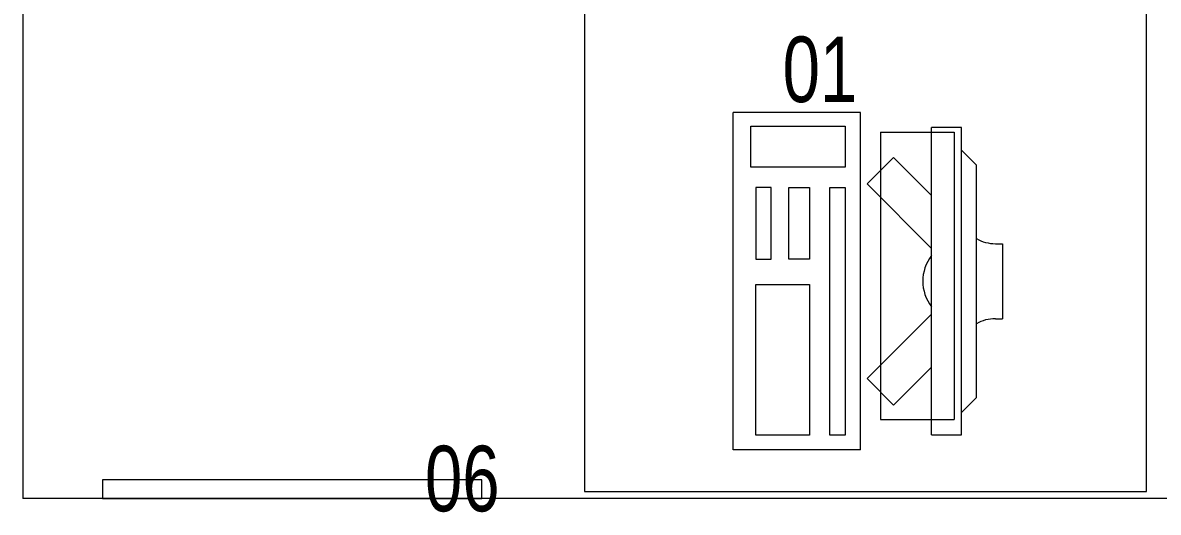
# Model space of a CAD drawing. Header units: millimetres. Extents: x -160614 to 59925, y -157025 to 0.
# Drawn here: x -32452 to -30937, y -97516 to -96863 of the extents above; entities that cross this region are included whole.
import ezdxf

# ---------------------------------------------------------------- set-up
doc = ezdxf.new("R2010")
doc.units = ezdxf.units.MM
doc.header["$LTSCALE"] = 8
for name, color, linetype, lineweight in [('72_EGR_EQP_TAG', 9, 'Continuous', 5), ('LOADING', 9, 'Continuous', 5), ('Walls', 9, 'Continuous', 5)]:
    doc.layers.add(name, color=color, linetype=linetype, lineweight=lineweight)
doc.styles.add('X3G_ENTITY_257CFD', font='swisscl.ttf', dxfattribs={"height": 200})

# ---------------------------------------------------------------- blocks, each defined once
blk = doc.blocks.new('ITCWLS1-P')
at = {"layer": 'LOADING'}
for p, q in [((-0.17, 0.45), (-0.17, 0)), ((-0.17, 0.45), (0, 0.45)), ((0, 0.45), (0, 0)), ((-0.2651, 0.43, 0), (-0.3051, 0.43, 0)), ((-0.3051, 0.43, 0), (-0.3051, 0.02, 0)), ((-0.2651, 0.43, 0), (-0.2651, 0.02, 0)), ((-0.1496, 0.4305), (-0.1291, 0.4305)), ((-0.1291, 0.4305), (-0.1291, 0.4089)), ((-0.197, 0.4094), (-0.295, 0.4094)), ((-0.295, 0.0264), (-0.295, 0.4094)), ((-0.197, 0.0264), (-0.197, 0.4094)), ((-0.3251, 0.38, 0), (-0.3051, 0.4, 0)), ((-0.3251, 0.38, 0), (-0.3251, 0.07, 0)), ((-0.3503, 0.275), (-0.3596, 0.275)), ((-0.3596, 0.175), (-0.3596, 0.275)), ((-0.3503, 0.175), (-0.3596, 0.175)), ((-0.3251, 0.07, 0), (-0.3051, 0.05, 0)), ((-0.3051, 0.02, 0), (-0.2651, 0.02, 0)), ((-0.197, 0.0264), (-0.295, 0.0264)), ((-0.17, 0), (0, 0))]:
    blk.add_line(p, q, dxfattribs=at)
at = {"layer": 'LOADING', "extrusion": (2.48281e-10, 3.18408e-10, -1)}
for p, q in [((-0.2651, 0.3395), (-0.2144, 0.3902)), ((-0.1791, 0.3548), (-0.2144, 0.3902)), ((-0.2651, 0.2688), (-0.1791, 0.3548))]:
    blk.add_line(p, q, dxfattribs=at)
at = {"layer": 'LOADING', "extrusion": (2.48281e-10, -3.18408e-10, -1)}
for p, q in [((-0.2651, 0.1812), (-0.1791, 0.0952)), ((-0.2651, 0.1105), (-0.2144, 0.0598)), ((-0.1791, 0.0952), (-0.2144, 0.0598))]:
    blk.add_line(p, q, dxfattribs=at)
at = {"layer": 'LOADING'}
for points in [[(-0.1291, 0.4089), (-0.1291, 0.1), (-0.1496, 0.1), (-0.1496, 0.4305)], [(-0.1496, 0.1), (-0.1496, 0.1), (-0.1496, 0.1), (-0.1496, 0.1), (-0.1496, 0.1), (-0.1496, 0.1), (-0.1496, 0.1), (-0.1496, 0.1), (-0.1496, 0.1)], [(-0.1496, 0.1), (-0.1496, 0.1), (-0.1496, 0.1), (-0.1496, 0.1), (-0.1496, 0.1), (-0.1496, 0.1), (-0.1496, 0.1), (-0.1496, 0.1), (-0.1496, 0.1), (-0.1496, 0.1), (-0.1496, 0.1), (-0.1496, 0.1), (-0.1496, 0.1), (-0.1496, 0.1), (-0.1496, 0.1), (-0.1496, 0.1), (-0.1496, 0.1), (-0.1496, 0.1)], [(-0.1496, 0.1), (-0.1496, 0.1), (-0.1496, 0.1), (-0.1496, 0.1), (-0.1496, 0.1), (-0.1496, 0.1), (-0.1496, 0.1), (-0.1496, 0.1), (-0.1496, 0.1), (-0.1496, 0.1)], [(-0.1496, 0.1), (-0.1496, 0.1), (-0.1496, 0.1), (-0.1496, 0.1), (-0.1496, 0.1), (-0.1496, 0.1), (-0.1496, 0.1)], [(-0.1496, 0.1), (-0.1496, 0.1), (-0.1496, 0.1), (-0.1496, 0.1), (-0.1496, 0.1), (-0.1496, 0.1), (-0.1496, 0.1), (-0.1496, 0.1), (-0.1496, 0.1), (-0.1496, 0.1)], [(-0.1496, 0.1), (-0.1496, 0.1), (-0.1496, 0.1), (-0.1496, 0.1), (-0.1496, 0.1), (-0.1496, 0.1), (-0.1496, 0.1), (-0.1496, 0.1), (-0.1496, 0.1), (-0.1496, 0.1), (-0.1496, 0.1), (-0.1496, 0.1), (-0.1496, 0.1), (-0.1496, 0.1), (-0.1496, 0.1)], [(-0.1496, 0.1), (-0.1496, 0.1), (-0.1496, 0.1), (-0.1496, 0.1), (-0.1496, 0.1), (-0.1496, 0.1), (-0.1496, 0.1), (-0.1496, 0.1), (-0.1496, 0.1), (-0.1496, 0.1)], [(-0.1496, 0.1), (-0.1496, 0.1), (-0.1496, 0.1), (-0.1496, 0.1), (-0.1496, 0.1), (-0.1496, 0.1), (-0.1496, 0.1), (-0.1496, 0.1), (-0.1496, 0.1), (-0.1496, 0.1)], [(-0.1496, 0.1), (-0.1496, 0.1), (-0.1496, 0.1), (-0.1496, 0.1), (-0.1496, 0.1), (-0.1496, 0.1), (-0.1496, 0.1), (-0.1496, 0.1), (-0.1496, 0.1), (-0.1496, 0.1), (-0.1496, 0.1), (-0.1496, 0.1), (-0.1496, 0.1), (-0.1496, 0.1), (-0.1496, 0.1), (-0.1496, 0.1), (-0.1496, 0.1), (-0.1496, 0.1), (-0.1496, 0.1), (-0.1496, 0.1), (-0.1496, 0.1), (-0.1496, 0.1), (-0.1496, 0.1), (-0.1496, 0.1), (-0.1496, 0.1), (-0.1496, 0.1), (-0.1496, 0.1), (-0.1496, 0.1), (-0.1496, 0.1), (-0.1496, 0.1), (-0.1496, 0.1), (-0.1496, 0.1), (-0.1496, 0.1), (-0.1496, 0.1), (-0.1496, 0.1), (-0.1496, 0.1), (-0.1496, 0.1), (-0.1496, 0.1), (-0.1496, 0.1), (-0.1496, 0.1), (-0.1496, 0.1), (-0.1496, 0.1), (-0.1496, 0.1), (-0.1496, 0.1), (-0.1496, 0.1), (-0.1496, 0.1), (-0.1496, 0.1), (-0.1496, 0.1), (-0.1496, 0.1), (-0.1496, 0.1), (-0.1496, 0.1), (-0.1496, 0.1), (-0.1496, 0.1), (-0.1496, 0.1)], [(-0.1496, 0.1), (-0.1496, 0.1), (-0.1496, 0.1), (-0.1496, 0.1), (-0.1496, 0.1), (-0.1496, 0.1), (-0.1496, 0.1), (-0.1496, 0.1), (-0.1496, 0.1), (-0.1496, 0.1), (-0.1496, 0.1), (-0.1496, 0.1), (-0.1496, 0.1), (-0.1496, 0.1), (-0.1496, 0.1), (-0.1496, 0.1), (-0.1496, 0.1), (-0.1496, 0.1), (-0.1496, 0.1), (-0.1496, 0.1), (-0.1496, 0.1), (-0.1496, 0.1), (-0.1496, 0.1), (-0.1496, 0.1), (-0.1496, 0.1), (-0.1496, 0.1), (-0.1496, 0.1), (-0.1496, 0.1), (-0.1496, 0.1), (-0.1496, 0.1), (-0.1496, 0.1), (-0.1496, 0.1), (-0.1496, 0.1), (-0.1496, 0.1), (-0.1496, 0.1), (-0.1496, 0.1), (-0.1496, 0.1), (-0.1496, 0.1), (-0.1496, 0.1), (-0.1496, 0.1), (-0.1496, 0.1), (-0.1496, 0.1), (-0.1496, 0.1), (-0.1496, 0.1), (-0.1496, 0.1), (-0.1496, 0.1), (-0.1496, 0.1), (-0.1496, 0.1), (-0.1496, 0.1), (-0.1496, 0.1), (-0.1496, 0.1), (-0.1496, 0.1), (-0.1496, 0.1), (-0.1496, 0.1), (-0.1496, 0.1), (-0.1496, 0.1), (-0.1496, 0.1), (-0.1496, 0.1), (-0.1496, 0.1), (-0.1496, 0.1), (-0.1496, 0.1), (-0.1496, 0.1), (-0.1496, 0.1), (-0.1496, 0.1), (-0.1496, 0.1), (-0.1496, 0.1), (-0.1496, 0.1), (-0.1496, 0.1), (-0.1496, 0.1), (-0.1496, 0.1), (-0.1496, 0.1), (-0.1496, 0.1), (-0.1496, 0.1), (-0.1496, 0.1), (-0.1496, 0.1), (-0.1496, 0.1), (-0.1496, 0.1), (-0.1496, 0.1), (-0.1496, 0.1), (-0.1496, 0.1), (-0.1496, 0.1), (-0.1496, 0.1), (-0.1496, 0.1), (-0.1496, 0.1), (-0.1496, 0.1), (-0.1496, 0.1), (-0.1496, 0.1), (-0.1496, 0.1), (-0.1496, 0.1)], [(-0.1496, 0.1), (-0.1496, 0.1), (-0.1496, 0.1), (-0.1496, 0.1), (-0.1496, 0.1), (-0.1496, 0.1), (-0.1496, 0.1), (-0.1496, 0.1), (-0.1496, 0.1), (-0.1496, 0.1), (-0.1496, 0.1), (-0.1496, 0.1)], [(-0.1496, 0.1), (-0.1496, 0.1), (-0.1496, 0.1), (-0.1496, 0.1), (-0.1496, 0.1), (-0.1496, 0.1), (-0.1496, 0.1)], [(-0.1496, 0.1), (-0.1496, 0.1), (-0.1496, 0.1), (-0.1496, 0.1), (-0.1496, 0.1), (-0.1496, 0.1), (-0.1496, 0.1), (-0.1496, 0.1), (-0.1496, 0.1), (-0.1496, 0.1), (-0.1496, 0.1), (-0.1496, 0.1), (-0.1496, 0.1), (-0.1496, 0.1), (-0.1496, 0.1), (-0.1496, 0.1), (-0.1496, 0.1)], [(-0.1496, 0.1), (-0.1496, 0.1), (-0.1496, 0.1), (-0.1496, 0.1), (-0.1496, 0.1), (-0.1496, 0.1), (-0.1496, 0.1), (-0.1496, 0.1), (-0.1496, 0.1), (-0.1496, 0.1), (-0.1496, 0.1), (-0.1496, 0.1), (-0.1496, 0.1), (-0.1496, 0.1), (-0.1496, 0.1), (-0.1496, 0.1), (-0.1496, 0.1), (-0.1496, 0.1), (-0.1496, 0.1), (-0.1496, 0.1), (-0.1496, 0.1), (-0.1496, 0.1), (-0.1496, 0.1), (-0.1496, 0.1), (-0.1496, 0.1), (-0.1496, 0.1), (-0.1496, 0.1), (-0.1496, 0.1), (-0.1496, 0.1), (-0.1496, 0.1), (-0.1496, 0.1), (-0.1496, 0.1), (-0.1496, 0.1), (-0.1496, 0.1), (-0.1496, 0.1), (-0.1496, 0.1), (-0.1496, 0.1), (-0.1496, 0.1), (-0.1496, 0.1), (-0.1496, 0.1), (-0.1496, 0.1), (-0.1496, 0.1), (-0.1496, 0.1), (-0.1496, 0.1), (-0.1496, 0.1), (-0.1496, 0.1), (-0.1496, 0.1), (-0.1496, 0.1), (-0.1496, 0.1), (-0.1496, 0.1), (-0.1496, 0.1), (-0.1496, 0.1), (-0.1496, 0.1), (-0.1496, 0.1), (-0.1496, 0.1), (-0.1496, 0.1), (-0.1496, 0.1), (-0.1496, 0.1), (-0.1496, 0.1), (-0.1496, 0.1), (-0.1496, 0.1), (-0.1496, 0.1), (-0.1496, 0.1), (-0.1496, 0.1), (-0.1496, 0.1), (-0.1496, 0.1), (-0.1496, 0.1), (-0.1496, 0.1), (-0.1496, 0.1), (-0.1496, 0.1), (-0.1496, 0.1), (-0.1496, 0.1), (-0.1496, 0.1), (-0.1496, 0.1), (-0.1496, 0.1), (-0.1496, 0.1), (-0.1496, 0.1), (-0.1496, 0.1), (-0.1496, 0.1), (-0.1496, 0.1), (-0.1496, 0.1), (-0.1496, 0.1), (-0.1496, 0.1), (-0.1496, 0.1), (-0.1496, 0.1), (-0.1496, 0.1), (-0.1496, 0.1), (-0.1496, 0.1), (-0.1496, 0.1), (-0.1496, 0.1), (-0.1496, 0.1), (-0.1496, 0.1), (-0.1496, 0.1), (-0.1496, 0.1), (-0.1496, 0.1), (-0.1496, 0.1), (-0.1496, 0.1), (-0.1496, 0.1), (-0.1496, 0.1), (-0.1496, 0.1), (-0.1496, 0.1), (-0.1496, 0.1), (-0.1496, 0.1), (-0.1496, 0.1), (-0.1496, 0.1), (-0.1496, 0.1), (-0.1496, 0.1), (-0.1496, 0.1), (-0.1496, 0.1), (-0.1496, 0.1), (-0.1496, 0.1)], [(-0.1496, 0.1), (-0.1496, 0.1), (-0.1496, 0.1), (-0.1496, 0.1), (-0.1496, 0.1), (-0.1496, 0.1), (-0.1496, 0.1), (-0.1496, 0.1)]]:
    blk.add_lwpolyline(points, dxfattribs=at)
for points in [[(-0.1019, 0.4305), (-0.0304, 0.4305), (-0.0304, 0.2294), (-0.1019, 0.2294)], [(-0.1019, 0.1954), (-0.0747, 0.1954), (-0.0747, 0.1), (-0.1019, 0.1)], [(-0.0304, 0.1954), (-0.0508, 0.1954), (-0.0508, 0.1), (-0.0304, 0.1)], [(-0.1496, 0.1), (-0.1496, 0.1), (-0.1496, 0.1), (-0.1496, 0.1), (-0.1496, 0.1), (-0.1496, 0.1), (-0.1496, 0.1), (-0.1496, 0.1), (-0.1496, 0.1), (-0.1496, 0.1), (-0.1496, 0.1), (-0.1496, 0.1), (-0.1496, 0.1), (-0.1496, 0.1), (-0.1496, 0.1), (-0.1496, 0.1), (-0.1496, 0.1), (-0.1496, 0.1), (-0.1496, 0.1), (-0.1496, 0.1), (-0.1496, 0.1), (-0.1496, 0.1), (-0.1496, 0.1), (-0.1496, 0.1), (-0.1496, 0.1), (-0.1496, 0.1), (-0.1496, 0.1), (-0.1496, 0.1), (-0.1496, 0.1), (-0.1496, 0.1), (-0.1496, 0.1), (-0.1496, 0.1), (-0.1496, 0.1), (-0.1496, 0.1), (-0.1496, 0.1), (-0.1496, 0.1), (-0.1496, 0.1), (-0.1496, 0.1), (-0.1496, 0.1), (-0.1496, 0.1), (-0.1496, 0.1), (-0.1496, 0.1), (-0.1496, 0.1), (-0.1496, 0.1), (-0.1496, 0.1), (-0.1496, 0.1), (-0.1496, 0.1), (-0.1496, 0.1), (-0.1496, 0.1), (-0.1496, 0.1), (-0.1496, 0.1), (-0.1496, 0.1), (-0.1496, 0.1), (-0.1496, 0.1), (-0.1496, 0.1), (-0.1496, 0.1), (-0.1496, 0.1), (-0.1496, 0.1), (-0.1496, 0.1), (-0.1496, 0.1), (-0.1496, 0.1), (-0.1496, 0.1), (-0.1496, 0.1), (-0.1496, 0.1), (-0.1496, 0.1), (-0.1496, 0.1), (-0.1496, 0.1), (-0.1496, 0.1), (-0.1496, 0.1), (-0.1496, 0.1), (-0.1496, 0.1), (-0.1496, 0.1), (-0.1496, 0.1), (-0.1496, 0.1), (-0.1496, 0.1), (-0.1496, 0.1), (-0.1496, 0.1), (-0.1496, 0.1), (-0.1496, 0.1), (-0.1496, 0.1), (-0.1496, 0.1), (-0.1496, 0.1), (-0.1496, 0.1), (-0.1496, 0.1), (-0.1496, 0.1), (-0.1496, 0.1), (-0.1496, 0.1), (-0.1496, 0.1), (-0.1496, 0.1), (-0.1496, 0.1), (-0.1496, 0.1), (-0.1496, 0.1), (-0.1496, 0.1), (-0.1496, 0.1), (-0.1496, 0.1), (-0.1496, 0.1), (-0.1496, 0.1), (-0.1496, 0.1), (-0.1496, 0.1), (-0.1496, 0.1), (-0.1496, 0.1), (-0.1496, 0.1), (-0.1496, 0.1), (-0.1496, 0.1), (-0.1496, 0.1), (-0.1496, 0.1), (-0.1496, 0.1), (-0.1496, 0.1), (-0.1496, 0.1), (-0.1496, 0.1), (-0.1496, 0.1), (-0.1496, 0.1), (-0.1496, 0.1), (-0.1496, 0.1), (-0.1496, 0.1), (-0.1496, 0.1), (-0.1496, 0.1), (-0.1496, 0.1), (-0.1496, 0.1), (-0.1496, 0.1), (-0.1496, 0.1), (-0.1496, 0.1), (-0.1496, 0.1), (-0.1496, 0.1), (-0.1496, 0.1), (-0.1496, 0.1), (-0.1496, 0.1), (-0.1496, 0.1), (-0.1496, 0.1), (-0.1496, 0.1), (-0.1496, 0.1), (-0.1496, 0.1), (-0.1496, 0.1), (-0.1496, 0.1), (-0.1496, 0.1), (-0.1496, 0.1), (-0.1496, 0.1), (-0.1496, 0.1), (-0.1496, 0.1), (-0.1496, 0.1), (-0.1496, 0.1), (-0.1496, 0.1), (-0.1496, 0.1), (-0.1496, 0.1), (-0.1496, 0.1), (-0.1496, 0.1), (-0.1496, 0.1), (-0.1496, 0.1), (-0.1496, 0.1), (-0.1496, 0.1), (-0.1496, 0.1), (-0.1496, 0.1), (-0.1496, 0.1), (-0.1496, 0.1), (-0.1496, 0.1), (-0.1496, 0.1), (-0.1496, 0.1), (-0.1496, 0.1), (-0.1496, 0.1), (-0.1496, 0.1), (-0.1496, 0.1), (-0.1496, 0.1), (-0.1496, 0.1), (-0.1496, 0.1), (-0.1496, 0.1), (-0.1496, 0.1), (-0.1496, 0.1), (-0.1496, 0.1), (-0.1496, 0.1), (-0.1496, 0.1), (-0.1496, 0.1), (-0.1496, 0.1), (-0.1496, 0.1), (-0.1496, 0.1), (-0.1496, 0.1), (-0.1496, 0.1), (-0.1496, 0.1), (-0.1496, 0.1), (-0.1496, 0.1), (-0.1496, 0.1), (-0.1496, 0.1), (-0.1496, 0.1), (-0.1496, 0.1), (-0.1496, 0.1), (-0.1496, 0.1), (-0.1496, 0.1), (-0.1496, 0.1), (-0.1496, 0.1), (-0.1496, 0.1), (-0.1496, 0.1), (-0.1496, 0.1), (-0.1496, 0.1), (-0.1496, 0.1), (-0.1496, 0.1), (-0.1496, 0.1), (-0.1496, 0.1), (-0.1496, 0.1), (-0.1496, 0.1), (-0.1496, 0.1), (-0.1496, 0.1), (-0.1496, 0.1), (-0.1496, 0.1), (-0.1496, 0.1), (-0.1496, 0.1), (-0.1496, 0.1), (-0.1496, 0.1), (-0.1496, 0.1), (-0.1496, 0.1), (-0.1496, 0.1), (-0.1496, 0.1), (-0.1496, 0.1), (-0.1496, 0.1), (-0.1496, 0.1), (-0.1496, 0.1), (-0.1496, 0.1), (-0.1496, 0.1), (-0.1496, 0.1), (-0.1496, 0.1), (-0.1496, 0.1), (-0.1496, 0.1), (-0.1496, 0.1), (-0.1496, 0.1), (-0.1496, 0.1), (-0.1496, 0.1), (-0.1496, 0.1), (-0.1496, 0.1), (-0.1496, 0.1), (-0.1496, 0.1), (-0.1496, 0.1), (-0.1496, 0.1), (-0.1496, 0.1), (-0.1496, 0.1), (-0.1496, 0.1), (-0.1496, 0.1), (-0.1496, 0.1), (-0.1496, 0.1), (-0.1496, 0.1), (-0.1496, 0.1), (-0.1496, 0.1), (-0.1496, 0.1), (-0.1496, 0.1), (-0.1496, 0.1), (-0.1496, 0.1), (-0.1496, 0.1), (-0.1496, 0.1), (-0.1496, 0.1), (-0.1496, 0.1), (-0.1496, 0.1), (-0.1496, 0.1), (-0.1496, 0.1), (-0.1496, 0.1), (-0.1496, 0.1), (-0.1496, 0.1), (-0.1496, 0.1), (-0.1496, 0.1), (-0.1496, 0.1), (-0.1496, 0.1), (-0.1496, 0.1), (-0.1496, 0.1), (-0.1496, 0.1), (-0.1496, 0.1), (-0.1496, 0.1), (-0.1496, 0.1), (-0.1496, 0.1), (-0.1496, 0.1), (-0.1496, 0.1), (-0.1496, 0.1), (-0.1496, 0.1), (-0.1496, 0.1), (-0.1496, 0.1), (-0.1496, 0.1), (-0.1496, 0.1), (-0.1496, 0.1), (-0.1496, 0.1), (-0.1496, 0.1), (-0.1496, 0.1), (-0.1496, 0.1)], [(-0.1496, 0.1), (-0.1496, 0.1), (-0.1496, 0.1), (-0.1496, 0.1), (-0.1496, 0.1), (-0.1496, 0.1), (-0.1496, 0.1), (-0.1496, 0.1), (-0.1496, 0.1), (-0.1496, 0.1), (-0.1496, 0.1), (-0.1496, 0.1), (-0.1496, 0.1), (-0.1496, 0.1), (-0.1496, 0.1), (-0.1496, 0.1), (-0.1496, 0.1), (-0.1496, 0.1), (-0.1496, 0.1), (-0.1496, 0.1), (-0.1496, 0.1), (-0.1496, 0.1), (-0.1496, 0.1), (-0.1496, 0.1), (-0.1496, 0.1), (-0.1496, 0.1), (-0.1496, 0.1), (-0.1496, 0.1), (-0.1496, 0.1), (-0.1496, 0.1), (-0.1496, 0.1), (-0.1496, 0.1), (-0.1496, 0.1), (-0.1496, 0.1), (-0.1496, 0.1), (-0.1496, 0.1), (-0.1496, 0.1), (-0.1496, 0.1), (-0.1496, 0.1), (-0.1496, 0.1), (-0.1496, 0.1), (-0.1496, 0.1), (-0.1496, 0.1), (-0.1496, 0.1), (-0.1496, 0.1), (-0.1496, 0.1), (-0.1496, 0.1), (-0.1496, 0.1), (-0.1496, 0.1), (-0.1496, 0.1), (-0.1496, 0.1), (-0.1496, 0.1), (-0.1496, 0.1), (-0.1496, 0.1), (-0.1496, 0.1), (-0.1496, 0.1), (-0.1496, 0.1), (-0.1496, 0.1), (-0.1496, 0.1), (-0.1496, 0.1), (-0.1496, 0.1), (-0.1496, 0.1), (-0.1496, 0.1), (-0.1496, 0.1), (-0.1496, 0.1), (-0.1496, 0.1), (-0.1496, 0.1), (-0.1496, 0.1), (-0.1496, 0.1), (-0.1496, 0.1), (-0.1496, 0.1), (-0.1496, 0.1), (-0.1496, 0.1), (-0.1496, 0.1), (-0.1496, 0.1), (-0.1496, 0.1), (-0.1496, 0.1), (-0.1496, 0.1), (-0.1496, 0.1), (-0.1496, 0.1), (-0.1496, 0.1), (-0.1496, 0.1), (-0.1496, 0.1), (-0.1496, 0.1), (-0.1496, 0.1), (-0.1496, 0.1), (-0.1496, 0.1), (-0.1496, 0.1), (-0.1496, 0.1), (-0.1496, 0.1), (-0.1496, 0.1), (-0.1496, 0.1), (-0.1496, 0.1), (-0.1496, 0.1), (-0.1496, 0.1), (-0.1496, 0.1), (-0.1496, 0.1), (-0.1496, 0.1), (-0.1496, 0.1), (-0.1496, 0.1), (-0.1496, 0.1), (-0.1496, 0.1), (-0.1496, 0.1), (-0.1496, 0.1), (-0.1496, 0.1), (-0.1496, 0.1), (-0.1496, 0.1), (-0.1496, 0.1), (-0.1496, 0.1), (-0.1496, 0.1), (-0.1496, 0.1), (-0.1496, 0.1), (-0.1496, 0.1), (-0.1496, 0.1), (-0.1496, 0.1), (-0.1496, 0.1), (-0.1496, 0.1), (-0.1496, 0.1), (-0.1496, 0.1), (-0.1496, 0.1), (-0.1496, 0.1), (-0.1496, 0.1), (-0.1496, 0.1), (-0.1496, 0.1), (-0.1496, 0.1), (-0.1496, 0.1), (-0.1496, 0.1), (-0.1496, 0.1), (-0.1496, 0.1), (-0.1496, 0.1), (-0.1496, 0.1), (-0.1496, 0.1), (-0.1496, 0.1), (-0.1496, 0.1), (-0.1496, 0.1), (-0.1496, 0.1), (-0.1496, 0.1), (-0.1496, 0.1), (-0.1496, 0.1), (-0.1496, 0.1), (-0.1496, 0.1), (-0.1496, 0.1), (-0.1496, 0.1), (-0.1496, 0.1), (-0.1496, 0.1), (-0.1496, 0.1), (-0.1496, 0.1), (-0.1496, 0.1), (-0.1496, 0.1), (-0.1496, 0.1), (-0.1496, 0.1), (-0.1496, 0.1), (-0.1496, 0.1), (-0.1496, 0.1), (-0.1496, 0.1), (-0.1496, 0.1), (-0.1496, 0.1), (-0.1496, 0.1), (-0.1496, 0.1), (-0.1496, 0.1), (-0.1496, 0.1), (-0.1496, 0.1), (-0.1496, 0.1), (-0.1496, 0.1), (-0.1496, 0.1), (-0.1496, 0.1), (-0.1496, 0.1), (-0.1496, 0.1), (-0.1496, 0.1), (-0.1496, 0.1), (-0.1496, 0.1), (-0.1496, 0.1), (-0.1496, 0.1), (-0.1496, 0.1), (-0.1496, 0.1), (-0.1496, 0.1), (-0.1496, 0.1), (-0.1496, 0.1), (-0.1496, 0.1), (-0.1496, 0.1), (-0.1496, 0.1), (-0.1496, 0.1), (-0.1496, 0.1), (-0.1496, 0.1), (-0.1496, 0.1), (-0.1496, 0.1), (-0.1496, 0.1), (-0.1496, 0.1), (-0.1496, 0.1), (-0.1496, 0.1), (-0.1496, 0.1), (-0.1496, 0.1), (-0.1496, 0.1), (-0.1496, 0.1), (-0.1496, 0.1), (-0.1496, 0.1), (-0.1496, 0.1), (-0.1496, 0.1), (-0.1496, 0.1), (-0.1496, 0.1), (-0.1496, 0.1), (-0.1496, 0.1), (-0.1496, 0.1), (-0.1496, 0.1), (-0.1496, 0.1), (-0.1496, 0.1), (-0.1496, 0.1), (-0.1496, 0.1), (-0.1496, 0.1), (-0.1496, 0.1), (-0.1496, 0.1), (-0.1496, 0.1), (-0.1496, 0.1), (-0.1496, 0.1)], [(-0.1496, 0.1), (-0.1496, 0.1), (-0.1496, 0.1), (-0.1496, 0.1), (-0.1496, 0.1), (-0.1496, 0.1), (-0.1496, 0.1), (-0.1496, 0.1), (-0.1496, 0.1), (-0.1496, 0.1), (-0.1496, 0.1), (-0.1496, 0.1), (-0.1496, 0.1), (-0.1496, 0.1), (-0.1496, 0.1), (-0.1496, 0.1), (-0.1496, 0.1), (-0.1496, 0.1), (-0.1496, 0.1), (-0.1496, 0.1), (-0.1496, 0.1), (-0.1496, 0.1), (-0.1496, 0.1), (-0.1496, 0.1), (-0.1496, 0.1), (-0.1496, 0.1), (-0.1496, 0.1), (-0.1496, 0.1), (-0.1496, 0.1), (-0.1496, 0.1), (-0.1496, 0.1), (-0.1496, 0.1), (-0.1496, 0.1), (-0.1496, 0.1), (-0.1496, 0.1), (-0.1496, 0.1), (-0.1496, 0.1), (-0.1496, 0.1), (-0.1496, 0.1), (-0.1496, 0.1), (-0.1496, 0.1), (-0.1496, 0.1), (-0.1496, 0.1), (-0.1496, 0.1), (-0.1496, 0.1), (-0.1496, 0.1), (-0.1496, 0.1), (-0.1496, 0.1), (-0.1496, 0.1), (-0.1496, 0.1), (-0.1496, 0.1), (-0.1496, 0.1), (-0.1496, 0.1), (-0.1496, 0.1), (-0.1496, 0.1), (-0.1496, 0.1), (-0.1496, 0.1), (-0.1496, 0.1), (-0.1496, 0.1), (-0.1496, 0.1), (-0.1496, 0.1), (-0.1496, 0.1), (-0.1496, 0.1), (-0.1496, 0.1), (-0.1496, 0.1), (-0.1496, 0.1), (-0.1496, 0.1), (-0.1496, 0.1), (-0.1496, 0.1), (-0.1496, 0.1), (-0.1496, 0.1), (-0.1496, 0.1), (-0.1496, 0.1), (-0.1496, 0.1), (-0.1496, 0.1), (-0.1496, 0.1), (-0.1496, 0.1), (-0.1496, 0.1), (-0.1496, 0.1), (-0.1496, 0.1), (-0.1496, 0.1), (-0.1496, 0.1), (-0.1496, 0.1), (-0.1496, 0.1), (-0.1496, 0.1), (-0.1496, 0.1), (-0.1496, 0.1), (-0.1496, 0.1), (-0.1496, 0.1), (-0.1496, 0.1), (-0.1496, 0.1), (-0.1496, 0.1), (-0.1496, 0.1), (-0.1496, 0.1), (-0.1496, 0.1), (-0.1496, 0.1), (-0.1496, 0.1), (-0.1496, 0.1), (-0.1496, 0.1), (-0.1496, 0.1), (-0.1496, 0.1), (-0.1496, 0.1), (-0.1496, 0.1), (-0.1496, 0.1), (-0.1496, 0.1), (-0.1496, 0.1), (-0.1496, 0.1), (-0.1496, 0.1), (-0.1496, 0.1), (-0.1496, 0.1), (-0.1496, 0.1), (-0.1496, 0.1), (-0.1496, 0.1), (-0.1496, 0.1), (-0.1496, 0.1), (-0.1496, 0.1), (-0.1496, 0.1), (-0.1496, 0.1), (-0.1496, 0.1), (-0.1496, 0.1), (-0.1496, 0.1), (-0.1496, 0.1), (-0.1496, 0.1), (-0.1496, 0.1), (-0.1496, 0.1), (-0.1496, 0.1), (-0.1496, 0.1), (-0.1496, 0.1), (-0.1496, 0.1), (-0.1496, 0.1), (-0.1496, 0.1), (-0.1496, 0.1), (-0.1496, 0.1), (-0.1496, 0.1), (-0.1496, 0.1), (-0.1496, 0.1), (-0.1496, 0.1), (-0.1496, 0.1), (-0.1496, 0.1), (-0.1496, 0.1), (-0.1496, 0.1), (-0.1496, 0.1), (-0.1496, 0.1), (-0.1496, 0.1), (-0.1496, 0.1), (-0.1496, 0.1), (-0.1496, 0.1), (-0.1496, 0.1), (-0.1496, 0.1), (-0.1496, 0.1), (-0.1496, 0.1), (-0.1496, 0.1), (-0.1496, 0.1), (-0.1496, 0.1), (-0.1496, 0.1), (-0.1496, 0.1), (-0.1496, 0.1), (-0.1496, 0.1), (-0.1496, 0.1), (-0.1496, 0.1), (-0.1496, 0.1), (-0.1496, 0.1), (-0.1496, 0.1), (-0.1496, 0.1), (-0.1496, 0.1), (-0.1496, 0.1), (-0.1496, 0.1), (-0.1496, 0.1), (-0.1496, 0.1), (-0.1496, 0.1), (-0.1496, 0.1), (-0.1496, 0.1), (-0.1496, 0.1), (-0.1496, 0.1), (-0.1496, 0.1), (-0.1496, 0.1), (-0.1496, 0.1), (-0.1496, 0.1), (-0.1496, 0.1), (-0.1496, 0.1), (-0.1496, 0.1), (-0.1496, 0.1), (-0.1496, 0.1), (-0.1496, 0.1), (-0.1496, 0.1), (-0.1496, 0.1), (-0.1496, 0.1), (-0.1496, 0.1), (-0.1496, 0.1), (-0.1496, 0.1), (-0.1496, 0.1), (-0.1496, 0.1), (-0.1496, 0.1), (-0.1496, 0.1), (-0.1496, 0.1), (-0.1496, 0.1), (-0.1496, 0.1), (-0.1496, 0.1), (-0.1496, 0.1), (-0.1496, 0.1), (-0.1496, 0.1), (-0.1496, 0.1), (-0.1496, 0.1), (-0.1496, 0.1), (-0.1496, 0.1), (-0.1496, 0.1), (-0.1496, 0.1), (-0.1496, 0.1), (-0.1496, 0.1), (-0.1496, 0.1), (-0.1496, 0.1), (-0.1496, 0.1), (-0.1496, 0.1), (-0.1496, 0.1), (-0.1496, 0.1), (-0.1496, 0.1), (-0.1496, 0.1), (-0.1496, 0.1), (-0.1496, 0.1)], [(-0.1496, 0.0727), (-0.0236, 0.0727), (-0.0236, 0.0182), (-0.1496, 0.0182)]]:
    blk.add_lwpolyline(points, close=True, dxfattribs=at)
for centre, radius, start, end in [((-0.3503, 0.325), 0.05, 270, 300.3093), ((-0.3089, 0.225), 0.0556, 321.9431, 38.0569), ((-0.3503, 0.125), 0.05, 59.6907, 90)]:
    blk.add_arc(centre, radius, start, end, dxfattribs=at)
blk = doc.blocks.new('1stF')
at = {"layer": 'LOADING', "color": 9, "elevation": 0}
blk.add_lwpolyline([(-31702.3, -97488), (-30952.3, -97488), (-30952.3, -95988), (-31702.3, -95988)], close=True, dxfattribs=at)
blk.add_lwpolyline([(-31839.7, -97497.6), (-31839.7, -97472.6), (-32345.7, -97472.6), (-32345.7, -97497.6), (-31839.7, -97497.6)], dxfattribs=at)
at = {"layer": 'Walls', "color": 9}
for p in [(-32452.3, -94422.6, 0.1), (-28452.3, -97497.6, 0.1)]:
    blk.add_line(p, (-32452.3, -97497.6, 0.1), dxfattribs=at)
at = {"layer": 'LOADING', "color": 9, "extrusion": (-8.01373e-06, -1.93993e-16, 1), "xscale": 1000.00000000001, "yscale": 1000.00000000001, "zscale": 1000.00000000001, "rotation": 180}
blk.add_blockref('ITCWLS1-P', (-31504.2, -96982.6, 0.3), dxfattribs=at)
at = {"layer": '72_EGR_EQP_TAG', "color": 9, "char_height": 87.47, "attachment_point": 2, "style": 'X3G_ENTITY_257CFD'}
for s, insert in [('01', (-31388.1, -96881.2, 0)), ('06', (-31865.6, -97427.1, 0))]:
    blk.add_mtext(s, dxfattribs=dict(at, insert=insert))

msp = doc.modelspace()

# ---------------------------------------------------------------- block references
at = {"layer": '72_EGR_EQP_TAG'}
msp.add_blockref('1stF', (0, 0), dxfattribs=at)

doc.saveas('drawing.dxf')
